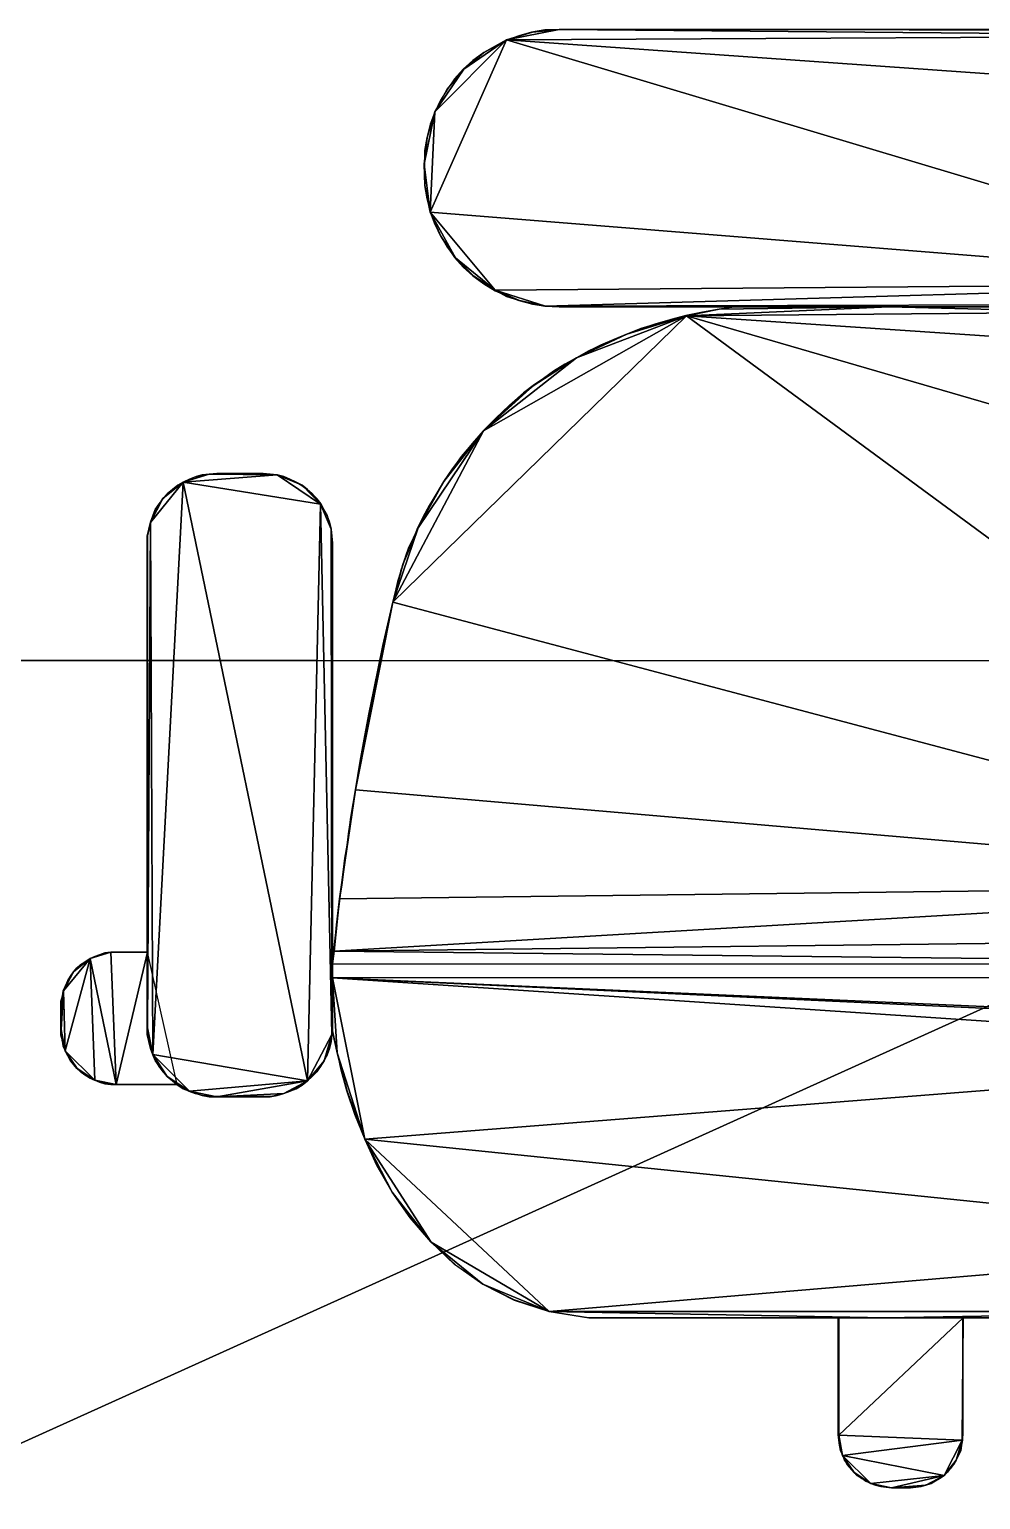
# Model space of a CAD drawing. Header units: millimetres. Extents: x 245 to 2830, y 44 to 1976.
# Drawn here: x 2295.7 to 2339.4, y 1262.9 to 1330.4 of the extents above; entities that cross this region are included whole.
import ezdxf

# ---------------------------------------------------------------- set-up
doc = ezdxf.new("R2010")
doc.units = ezdxf.units.MM
doc.layers.add('FloorPlan-page-1', color=7, linetype='Continuous')

msp = doc.modelspace()

# ---------------------------------------------------------------- linework, layer by layer
at = {"layer": 'FloorPlan-page-1', "color": 7, "true_color": 0x000000}
for p, q in [((2318.741, 1330.227), (2318.159, 1330.068)), ((2319.359, 1330.332), (2318.741, 1330.227)), ((2320.013, 1330.358), (2319.359, 1330.332)), ((2351.468, 1330.358), (2320.013, 1330.358)), ((2317.068, 1329.594), (2316.559, 1329.304)), ((2317.613, 1329.857), (2317.068, 1329.594)), ((2318.159, 1330.068), (2317.613, 1329.857)), ((2316.05, 1328.935), (2315.613, 1328.539)), ((2316.559, 1329.304), (2316.05, 1328.935)), ((2315.613, 1328.539), (2315.213, 1328.091)), ((2314.886, 1327.616), (2314.559, 1327.115)), ((2315.213, 1328.091), (2314.886, 1327.616)), ((2314.559, 1327.115), (2314.304, 1326.562)), ((2314.304, 1326.562), (2314.086, 1326.008)), ((2313.94, 1325.402), (2313.831, 1324.795)), ((2314.086, 1326.008), (2313.94, 1325.402)), ((2313.831, 1324.795), (2313.831, 1324.162)), ((2313.831, 1324.162), (2313.831, 1323.82)), ((2313.831, 1323.82), (2313.831, 1323.187)), ((2313.831, 1323.187), (2313.94, 1322.58)), ((2313.94, 1322.58), (2314.086, 1321.974)), ((2314.086, 1321.974), (2314.304, 1321.42)), ((2314.304, 1321.42), (2314.559, 1320.867)), ((2314.559, 1320.867), (2314.886, 1320.366)), ((2314.886, 1320.366), (2315.213, 1319.891)), ((2315.213, 1319.891), (2315.613, 1319.443)), ((2315.613, 1319.443), (2316.05, 1319.047)), ((2316.05, 1319.047), (2316.559, 1318.678)), ((2316.559, 1318.678), (2317.068, 1318.362)), ((2317.068, 1318.362), (2317.613, 1318.125)), ((2317.613, 1318.125), (2318.159, 1317.914)), ((2318.159, 1317.914), (2318.741, 1317.755)), ((2318.741, 1317.755), (2319.359, 1317.65)), ((2319.359, 1317.65), (2320.013, 1317.624)), ((2320.013, 1317.624), (2351.468, 1317.624)), ((2320.013, 1317.624), (2320.013, 1317.624)), ((2326.595, 1317.386), (2325.832, 1317.228)), ((2327.359, 1317.518), (2326.595, 1317.386)), ((2328.159, 1317.624), (2327.359, 1317.518)), ((2335.177, 1317.624), (2328.159, 1317.624)), ((2343.214, 1317.624), (2335.177, 1317.624)), ((2324.45, 1316.833), (2323.759, 1316.622)), ((2325.141, 1317.044), (2324.45, 1316.833)), ((2325.832, 1317.228), (2325.141, 1317.044)), ((2322.522, 1316.121), (2321.904, 1315.857)), ((2323.141, 1316.384), (2322.522, 1316.121)), ((2323.759, 1316.622), (2323.141, 1316.384)), ((2320.813, 1315.277), (2320.268, 1314.987)), ((2321.359, 1315.593), (2320.813, 1315.277)), ((2321.904, 1315.857), (2321.359, 1315.593)), ((2319.759, 1314.671), (2319.286, 1314.328)), ((2320.268, 1314.987), (2319.759, 1314.671)), ((2318.813, 1314.011), (2318.377, 1313.669)), ((2319.286, 1314.328), (2318.813, 1314.011)), ((2318.377, 1313.669), (2317.722, 1313.089)), ((2317.722, 1313.089), (2317.104, 1312.509)), ((2316.522, 1311.928), (2316.013, 1311.348)), ((2317.104, 1312.509), (2316.522, 1311.928)), ((2316.013, 1311.348), (2315.54, 1310.768)), ((2315.54, 1310.768), (2315.104, 1310.188)), ((2303.322, 1309.819), (2303.649, 1309.898)), ((2303.649, 1309.898), (2303.94, 1309.951)), ((2303.94, 1309.951), (2304.268, 1309.977)), ((2304.268, 1309.977), (2306.413, 1309.977)), ((2306.413, 1309.977), (2306.74, 1309.951)), ((2306.74, 1309.951), (2307.068, 1309.898)), ((2307.068, 1309.898), (2307.359, 1309.819)), ((2315.104, 1310.188), (2314.704, 1309.608)), ((2302.013, 1309.028), (2302.268, 1309.239)), ((2302.268, 1309.239), (2302.486, 1309.424)), ((2302.486, 1309.424), (2302.777, 1309.582)), ((2302.777, 1309.582), (2303.031, 1309.714)), ((2303.031, 1309.714), (2303.322, 1309.819)), ((2307.359, 1309.819), (2307.649, 1309.714)), ((2307.649, 1309.714), (2307.94, 1309.582)), ((2307.94, 1309.582), (2308.195, 1309.424)), ((2308.195, 1309.424), (2308.449, 1309.239)), ((2308.449, 1309.239), (2308.668, 1309.028)), ((2314.704, 1309.608), (2314.377, 1309.055)), ((2301.468, 1308.316), (2301.649, 1308.58)), ((2301.649, 1308.58), (2301.831, 1308.817)), ((2301.831, 1308.817), (2302.013, 1309.028)), ((2308.668, 1309.028), (2308.886, 1308.817)), ((2308.886, 1308.817), (2309.068, 1308.58)), ((2309.068, 1308.58), (2309.213, 1308.316)), ((2314.377, 1309.055), (2314.05, 1308.501)), ((2301.249, 1307.736), (2301.358, 1308.026)), ((2301.358, 1308.026), (2301.468, 1308.316)), ((2309.213, 1308.316), (2309.359, 1308.026)), ((2309.359, 1308.026), (2309.468, 1307.736)), ((2313.759, 1307.974), (2313.504, 1307.473)), ((2314.05, 1308.501), (2313.759, 1307.974)), ((2301.104, 1307.104), (2301.177, 1307.42)), ((2301.177, 1307.42), (2301.249, 1307.736)), ((2309.468, 1307.736), (2309.54, 1307.42)), ((2309.54, 1307.42), (2309.577, 1307.104)), ((2313.504, 1307.473), (2313.322, 1306.998)), ((2301.104, 1306.787), (2301.104, 1307.104)), ((2301.104, 1284.534), (2301.104, 1306.787)), ((2309.577, 1307.104), (2309.613, 1306.787)), ((2309.613, 1306.787), (2309.613, 1284.534)), ((2313.104, 1306.576), (2312.959, 1306.181)), ((2313.322, 1306.998), (2313.104, 1306.576)), ((2312.959, 1306.181), (2312.85, 1305.812)), ((2312.74, 1305.495), (2312.595, 1305.021)), ((2312.85, 1305.812), (2312.74, 1305.495)), ((2312.486, 1304.546), (2312.377, 1304.071)), ((2312.595, 1305.021), (2312.486, 1304.546)), ((2312.377, 1304.071), (2312.268, 1303.57)), ((2312.268, 1303.57), (2312.159, 1303.096)), ((2312.05, 1302.595), (2311.94, 1302.094)), ((2312.159, 1303.096), (2312.05, 1302.595)), ((2311.94, 1302.094), (2311.831, 1301.593)), ((2243.067, 1301.408), (2374.705, 1301.356)), ((2311.831, 1301.593), (2311.722, 1301.092)), ((2311.613, 1300.565), (2311.504, 1300.064)), ((2311.722, 1301.092), (2311.613, 1300.565)), ((2311.504, 1300.064), (2311.395, 1299.536)), ((2311.395, 1299.536), (2311.286, 1299.009)), ((2311.177, 1298.482), (2311.104, 1297.954)), ((2311.286, 1299.009), (2311.177, 1298.482)), ((2311.104, 1297.954), (2310.995, 1297.427)), ((2310.995, 1297.427), (2310.886, 1296.768)), ((2310.886, 1296.768), (2310.777, 1296.109)), ((2310.777, 1296.109), (2310.668, 1295.476)), ((2310.668, 1295.476), (2310.559, 1294.817)), ((2310.559, 1294.817), (2310.449, 1294.184)), ((2310.449, 1294.184), (2310.34, 1293.551)), ((2310.34, 1293.551), (2310.268, 1292.919)), ((2310.268, 1292.919), (2310.159, 1292.312)), ((2310.086, 1291.679), (2310.013, 1291.073)), ((2310.159, 1292.312), (2310.086, 1291.679)), ((2310.013, 1291.073), (2309.94, 1290.466)), ((2309.94, 1290.466), (2309.868, 1289.86)), ((2309.868, 1289.86), (2309.795, 1289.254)), ((2309.795, 1289.254), (2309.722, 1288.647)), ((2309.722, 1288.647), (2309.649, 1288.067)), ((2298.267, 1287.566), (2298.449, 1287.698)), ((2298.449, 1287.698), (2298.704, 1287.804)), ((2298.704, 1287.804), (2298.922, 1287.883)), ((2298.922, 1287.883), (2299.177, 1287.962)), ((2299.177, 1287.962), (2299.395, 1287.988)), ((2299.395, 1287.988), (2299.686, 1288.014)), ((2299.686, 1288.014), (2301.104, 1288.014)), ((2309.649, 1288.067), (2309.613, 1287.487)), ((2297.577, 1286.907), (2297.722, 1287.092)), ((2297.722, 1287.092), (2297.867, 1287.276)), ((2297.867, 1287.276), (2298.049, 1287.434)), ((2298.049, 1287.434), (2298.267, 1287.566)), ((2297.249, 1286.222), (2297.358, 1286.459)), ((2297.358, 1286.459), (2297.467, 1286.696)), ((2297.467, 1286.696), (2297.577, 1286.907)), ((2309.613, 1284.534), (2309.613, 1286.828)), ((2297.14, 1285.747), (2297.213, 1285.984)), ((2297.14, 1285.483), (2297.14, 1285.747)), ((2297.213, 1285.984), (2297.249, 1286.222)), ((2297.14, 1284.455), (2297.14, 1285.483)), ((2297.14, 1284.191), (2297.14, 1284.455)), ((2301.104, 1284.218), (2301.104, 1284.534)), ((2309.613, 1284.534), (2309.577, 1284.218)), ((2309.613, 1284.402), (2309.613, 1284.534)), ((2309.686, 1284.007), (2309.613, 1284.402)), ((2297.213, 1283.928), (2297.14, 1284.191)), ((2297.249, 1283.69), (2297.213, 1283.928)), ((2297.358, 1283.453), (2297.249, 1283.69)), ((2301.177, 1283.901), (2301.104, 1284.218)), ((2301.249, 1283.585), (2301.177, 1283.901)), ((2301.358, 1283.295), (2301.249, 1283.585)), ((2309.468, 1283.585), (2309.359, 1283.295)), ((2309.54, 1283.901), (2309.468, 1283.585)), ((2309.577, 1284.218), (2309.54, 1283.901)), ((2309.831, 1283.374), (2309.686, 1284.007)), ((2297.467, 1283.242), (2297.358, 1283.453)), ((2297.577, 1283.031), (2297.467, 1283.242)), ((2297.722, 1282.847), (2297.577, 1283.031)), ((2301.468, 1283.031), (2301.358, 1283.295)), ((2301.649, 1282.768), (2301.468, 1283.031)), ((2309.213, 1283.031), (2309.068, 1282.768)), ((2309.359, 1283.295), (2309.213, 1283.031)), ((2310.013, 1282.583), (2309.831, 1283.374)), ((2297.867, 1282.662), (2297.722, 1282.847)), ((2298.049, 1282.504), (2297.867, 1282.662)), ((2298.267, 1282.346), (2298.049, 1282.504)), ((2298.449, 1282.214), (2298.267, 1282.346)), ((2298.704, 1282.108), (2298.449, 1282.214)), ((2301.831, 1282.53), (2301.649, 1282.768)), ((2302.013, 1282.293), (2301.831, 1282.53)), ((2302.268, 1282.082), (2302.013, 1282.293)), ((2308.668, 1282.293), (2308.449, 1282.082)), ((2308.886, 1282.53), (2308.668, 1282.293)), ((2309.068, 1282.768), (2308.886, 1282.53)), ((2310.268, 1281.634), (2310.013, 1282.583)), ((2298.922, 1282.029), (2298.704, 1282.108)), ((2299.177, 1281.977), (2298.922, 1282.029)), ((2299.395, 1281.924), (2299.177, 1281.977)), ((2299.686, 1281.924), (2299.395, 1281.924)), ((2302.486, 1281.924), (2299.686, 1281.924)), ((2302.486, 1281.898), (2302.268, 1282.082)), ((2302.777, 1281.739), (2302.486, 1281.898)), ((2303.031, 1281.607), (2302.777, 1281.739)), ((2303.322, 1281.502), (2303.031, 1281.607)), ((2307.649, 1281.607), (2307.359, 1281.502)), ((2307.94, 1281.739), (2307.649, 1281.607)), ((2308.195, 1281.898), (2307.94, 1281.739)), ((2308.449, 1282.082), (2308.195, 1281.898)), ((2310.631, 1280.553), (2310.268, 1281.634)), ((2303.649, 1281.423), (2303.322, 1281.502)), ((2303.94, 1281.37), (2303.649, 1281.423)), ((2304.268, 1281.37), (2303.94, 1281.37)), ((2306.413, 1281.37), (2304.268, 1281.37)), ((2306.74, 1281.37), (2306.413, 1281.37)), ((2306.413, 1281.37), (2306.413, 1281.37)), ((2307.068, 1281.423), (2306.74, 1281.37)), ((2307.359, 1281.502), (2307.068, 1281.423)), ((2311.104, 1279.393), (2310.631, 1280.553)), ((2311.65, 1278.206), (2311.104, 1279.393)), ((2312.34, 1276.993), (2311.65, 1278.206)), ((2313.177, 1275.807), (2312.34, 1276.993)), ((2314.122, 1274.7), (2313.177, 1275.807)), ((2315.213, 1273.671), (2314.122, 1274.7)), ((2316.486, 1272.775), (2315.213, 1273.671)), ((2317.941, 1272.037), (2316.486, 1272.775)), ((2319.541, 1271.509), (2317.941, 1272.037)), ((2321.359, 1271.219), (2319.541, 1271.509)), ((2334.995, 1271.219), (2321.359, 1271.219)), ((2332.814, 1265.841), (2332.814, 1271.219)), ((2332.814, 1271.219), (2338.523, 1271.219)), ((2349.977, 1271.219), (2334.995, 1271.219)), ((2338.523, 1271.219), (2338.523, 1265.841)), ((2332.85, 1265.603), (2332.814, 1265.841)), ((2332.886, 1265.366), (2332.85, 1265.603)), ((2332.923, 1265.129), (2332.886, 1265.366)), ((2338.486, 1265.366), (2338.414, 1265.129)), ((2338.523, 1265.603), (2338.486, 1265.366)), ((2338.523, 1265.841), (2338.523, 1265.603)), ((2333.032, 1264.891), (2332.923, 1265.129)), ((2333.104, 1264.68), (2333.032, 1264.891)), ((2333.25, 1264.496), (2333.104, 1264.68)), ((2338.232, 1264.68), (2338.123, 1264.496)), ((2338.341, 1264.891), (2338.232, 1264.68)), ((2338.414, 1265.129), (2338.341, 1264.891)), ((2333.395, 1264.311), (2333.25, 1264.496)), ((2333.541, 1264.127), (2333.395, 1264.311)), ((2333.686, 1263.969), (2333.541, 1264.127)), ((2337.832, 1264.127), (2337.65, 1263.969)), ((2337.977, 1264.311), (2337.832, 1264.127)), ((2338.123, 1264.496), (2337.977, 1264.311)), ((2333.904, 1263.837), (2333.686, 1263.969)), ((2334.086, 1263.705), (2333.904, 1263.837)), ((2334.304, 1263.626), (2334.086, 1263.705)), ((2334.523, 1263.547), (2334.304, 1263.626)), ((2334.741, 1263.468), (2334.523, 1263.547)), ((2334.995, 1263.441), (2334.741, 1263.468)), ((2335.25, 1263.415), (2334.995, 1263.441)), ((2336.123, 1263.415), (2335.25, 1263.415)), ((2336.377, 1263.441), (2336.123, 1263.415)), ((2336.123, 1263.415), (2336.123, 1263.415)), ((2336.595, 1263.468), (2336.377, 1263.441)), ((2336.85, 1263.547), (2336.595, 1263.468)), ((2337.068, 1263.626), (2336.85, 1263.547)), ((2337.25, 1263.705), (2337.068, 1263.626)), ((2337.468, 1263.837), (2337.25, 1263.705)), ((2337.65, 1263.969), (2337.468, 1263.837))]:
    msp.add_line(p, q, dxfattribs=at)
at = {"layer": 'FloorPlan-page-1', "color": 7, "true_color": 0xffffff}
for points in [[(2320.008, 1330.349, -0.05), (2318.783, 1330.237, -0.05), (2317.593, 1329.874, -0.05)], [(2353.315, 1330.07, -0.05), (2320.008, 1330.349, -0.05), (2317.593, 1329.874, -0.05)], [(2318.783, 1330.237, -0.05), (2318.188, 1330.07, -0.05), (2317.593, 1329.874, -0.05)], [(2320.008, 1330.349, -0.05), (2319.378, 1330.321, -0.05), (2318.783, 1330.237, -0.05)], [(2352.126, 1330.321, -0.05), (2351.496, 1330.349, -0.05), (2320.008, 1330.349, -0.05)], [(2353.315, 1330.07, -0.05), (2352.126, 1330.321, -0.05), (2320.008, 1330.349, -0.05)], [(2317.593, 1329.874, -0.05), (2314.305, 1326.575, -0.05), (2314.095, 1321.962, -0.05)], [(2317.593, 1329.874, -0.05), (2314.095, 1321.962, -0.05), (2354.96, 1318.691, -0.05)], [(2317.593, 1329.874, -0.05), (2315.634, 1328.532, -0.05), (2314.305, 1326.575, -0.05)], [(2317.593, 1329.874, -0.05), (2316.544, 1329.287, -0.05), (2315.634, 1328.532, -0.05)], [(2317.593, 1329.874, -0.05), (2317.069, 1329.594, -0.05), (2316.544, 1329.287, -0.05)], [(2356.919, 1327.106, -0.05), (2353.315, 1330.07, -0.05), (2317.593, 1329.874, -0.05)], [(2354.96, 1318.691, -0.05), (2356.919, 1327.106, -0.05), (2317.593, 1329.874, -0.05)], [(2316.544, 1329.287, -0.05), (2316.089, 1328.923, -0.05), (2315.634, 1328.532, -0.05)], [(2315.634, 1328.532, -0.05), (2314.864, 1327.609, -0.05), (2314.305, 1326.575, -0.05)], [(2315.634, 1328.532, -0.05), (2315.249, 1328.085, -0.05), (2314.864, 1327.609, -0.05)], [(2314.864, 1327.609, -0.05), (2314.585, 1327.106, -0.05), (2314.305, 1326.575, -0.05)], [(2314.305, 1326.575, -0.05), (2313.955, 1325.401, -0.05), (2313.815, 1324.171, -0.05)], [(2314.305, 1326.575, -0.05), (2313.815, 1324.171, -0.05), (2314.095, 1321.962, -0.05)], [(2314.305, 1326.575, -0.05), (2314.095, 1325.988, -0.05), (2313.955, 1325.401, -0.05)], [(2313.955, 1325.401, -0.05), (2313.85, 1324.786, -0.05), (2313.815, 1324.171, -0.05)], [(2313.815, 1324.171, -0.05), (2313.815, 1323.807, -0.05), (2313.85, 1323.192, -0.05)], [(2313.815, 1324.171, -0.05), (2313.85, 1323.192, -0.05), (2314.095, 1321.962, -0.05)], [(2313.85, 1323.192, -0.05), (2313.955, 1322.577, -0.05), (2314.095, 1321.962, -0.05)], [(2314.095, 1321.962, -0.05), (2314.305, 1321.403, -0.05), (2314.585, 1320.872, -0.05)], [(2314.095, 1321.962, -0.05), (2314.585, 1320.872, -0.05), (2315.249, 1319.866, -0.05)], [(2314.095, 1321.962, -0.05), (2315.249, 1319.866, -0.05), (2317.069, 1318.384, -0.05)], [(2314.095, 1321.962, -0.05), (2317.069, 1318.384, -0.05), (2354.96, 1318.691, -0.05)], [(2314.585, 1320.872, -0.05), (2314.864, 1320.369, -0.05), (2315.249, 1319.866, -0.05)], [(2315.249, 1319.866, -0.05), (2315.634, 1319.446, -0.05), (2316.089, 1319.027, -0.05)], [(2315.249, 1319.866, -0.05), (2316.089, 1319.027, -0.05), (2317.069, 1318.384, -0.05)], [(2316.089, 1319.027, -0.05), (2316.544, 1318.691, -0.05), (2317.069, 1318.384, -0.05)], [(2317.069, 1318.384, -0.05), (2319.378, 1317.657, -0.05), (2354.96, 1318.691, -0.05)], [(2319.378, 1317.657, -0.05), (2352.72, 1317.741, -0.05), (2354.96, 1318.691, -0.05)], [(2317.069, 1318.384, -0.05), (2317.593, 1318.104, -0.05), (2318.188, 1317.909, -0.05)], [(2317.069, 1318.384, -0.05), (2318.188, 1317.909, -0.05), (2319.378, 1317.657, -0.05)], [(2318.188, 1317.909, -0.05), (2318.783, 1317.741, -0.05), (2319.378, 1317.657, -0.05)], [(2319.378, 1317.657, -0.05), (2351.496, 1317.629, -0.05), (2352.72, 1317.741, -0.05)], [(2319.378, 1317.657, -0.05), (2320.008, 1317.629, -0.05), (2351.496, 1317.629, -0.05)], [(2335.157, 1317.629, -0.05), (2327.355, 1317.517, -0.05), (2325.85, 1317.21, -0.05)], [(2344.778, 1317.377, -0.05), (2335.157, 1317.629, -0.05), (2325.85, 1317.21, -0.05)], [(2327.355, 1317.517, -0.05), (2326.585, 1317.377, -0.05), (2325.85, 1317.21, -0.05)], [(2350.026, 1315.588, -0.05), (2344.778, 1317.377, -0.05), (2325.85, 1317.21, -0.05)], [(2335.157, 1317.629, -0.05), (2328.16, 1317.629, -0.05), (2327.355, 1317.517, -0.05)], [(2344.778, 1317.377, -0.05), (2343.204, 1317.629, -0.05), (2335.157, 1317.629, -0.05)], [(2325.85, 1317.21, -0.05), (2316.544, 1311.926, -0.05), (2312.38, 1304.07, -0.05)], [(2325.85, 1317.21, -0.05), (2312.38, 1304.07, -0.05), (2361.362, 1291.07, -0.05)], [(2325.85, 1317.21, -0.05), (2320.812, 1315.281, -0.05), (2316.544, 1311.926, -0.05)], [(2325.85, 1317.21, -0.05), (2323.121, 1316.371, -0.05), (2320.812, 1315.281, -0.05)], [(2325.85, 1317.21, -0.05), (2324.451, 1316.846, -0.05), (2323.121, 1316.371, -0.05)], [(2324.451, 1316.846, -0.05), (2323.786, 1316.623, -0.05), (2323.121, 1316.371, -0.05)], [(2325.85, 1317.21, -0.05), (2325.151, 1317.042, -0.05), (2324.451, 1316.846, -0.05)], [(2357.584, 1307.984, -0.05), (2350.026, 1315.588, -0.05), (2325.85, 1317.21, -0.05)], [(2361.362, 1291.07, -0.05), (2357.584, 1307.984, -0.05), (2325.85, 1317.21, -0.05)], [(2323.121, 1316.371, -0.05), (2321.932, 1315.868, -0.05), (2320.812, 1315.281, -0.05)], [(2323.121, 1316.371, -0.05), (2322.527, 1316.119, -0.05), (2321.932, 1315.868, -0.05)], [(2320.812, 1315.281, -0.05), (2318.818, 1313.995, -0.05), (2316.544, 1311.926, -0.05)], [(2320.812, 1315.281, -0.05), (2319.763, 1314.666, -0.05), (2318.818, 1313.995, -0.05)], [(2320.812, 1315.281, -0.05), (2320.287, 1314.973, -0.05), (2319.763, 1314.666, -0.05)], [(2321.932, 1315.868, -0.05), (2321.337, 1315.588, -0.05), (2320.812, 1315.281, -0.05)], [(2319.763, 1314.666, -0.05), (2319.308, 1314.33, -0.05), (2318.818, 1313.995, -0.05)], [(2318.818, 1313.995, -0.05), (2317.733, 1313.1, -0.05), (2316.544, 1311.926, -0.05)], [(2318.818, 1313.995, -0.05), (2318.398, 1313.659, -0.05), (2317.733, 1313.1, -0.05)], [(2317.733, 1313.1, -0.05), (2317.104, 1312.513, -0.05), (2316.544, 1311.926, -0.05)], [(2316.544, 1311.926, -0.05), (2313.535, 1307.481, -0.05), (2312.38, 1304.07, -0.05)], [(2316.544, 1311.926, -0.05), (2314.724, 1309.605, -0.05), (2313.535, 1307.481, -0.05)], [(2316.544, 1311.926, -0.05), (2315.529, 1310.752, -0.05), (2314.724, 1309.605, -0.05)], [(2316.544, 1311.926, -0.05), (2316.019, 1311.339, -0.05), (2315.529, 1310.752, -0.05)], [(2315.529, 1310.752, -0.05), (2315.109, 1310.193, -0.05), (2314.724, 1309.605, -0.05)], [(2303.948, 1309.941, -0.05), (2303.354, 1309.829, -0.05), (2302.759, 1309.578, -0.05)], [(2307.062, 1309.913, -0.05), (2303.948, 1309.941, -0.05), (2302.759, 1309.578, -0.05)], [(2309.057, 1308.571, -0.05), (2307.062, 1309.913, -0.05), (2302.759, 1309.578, -0.05)], [(2303.948, 1309.941, -0.05), (2303.634, 1309.913, -0.05), (2303.354, 1309.829, -0.05)], [(2306.433, 1309.969, -0.05), (2304.298, 1309.969, -0.05), (2303.948, 1309.941, -0.05)], [(2307.062, 1309.913, -0.05), (2306.433, 1309.969, -0.05), (2303.948, 1309.941, -0.05)], [(2307.062, 1309.913, -0.05), (2306.747, 1309.941, -0.05), (2306.433, 1309.969, -0.05)], [(2307.657, 1309.717, -0.05), (2307.377, 1309.829, -0.05), (2307.062, 1309.913, -0.05)], [(2308.217, 1309.438, -0.05), (2307.657, 1309.717, -0.05), (2307.062, 1309.913, -0.05)], [(2309.057, 1308.571, -0.05), (2308.217, 1309.438, -0.05), (2307.062, 1309.913, -0.05)], [(2302.759, 1309.578, -0.05), (2301.814, 1308.823, -0.05), (2301.254, 1307.732, -0.05)], [(2302.759, 1309.578, -0.05), (2301.254, 1307.732, -0.05), (2301.359, 1283.298, -0.05)], [(2302.759, 1309.578, -0.05), (2301.359, 1283.298, -0.05), (2308.462, 1282.096, -0.05)], [(2302.759, 1309.578, -0.05), (2302.269, 1309.242, -0.05), (2301.814, 1308.823, -0.05)], [(2302.269, 1309.242, -0.05), (2302.024, 1309.046, -0.05), (2301.814, 1308.823, -0.05)], [(2302.759, 1309.578, -0.05), (2302.514, 1309.438, -0.05), (2302.269, 1309.242, -0.05)], [(2303.354, 1309.829, -0.05), (2303.039, 1309.717, -0.05), (2302.759, 1309.578, -0.05)], [(2308.462, 1282.096, -0.05), (2309.057, 1308.571, -0.05), (2302.759, 1309.578, -0.05)], [(2308.217, 1309.438, -0.05), (2307.937, 1309.578, -0.05), (2307.657, 1309.717, -0.05)], [(2308.672, 1309.046, -0.05), (2308.462, 1309.242, -0.05), (2308.217, 1309.438, -0.05)], [(2309.057, 1308.571, -0.05), (2308.672, 1309.046, -0.05), (2308.217, 1309.438, -0.05)], [(2314.724, 1309.605, -0.05), (2314.06, 1308.487, -0.05), (2313.535, 1307.481, -0.05)], [(2314.724, 1309.605, -0.05), (2314.375, 1309.046, -0.05), (2314.06, 1308.487, -0.05)], [(2301.814, 1308.823, -0.05), (2301.499, 1308.292, -0.05), (2301.254, 1307.732, -0.05)], [(2301.814, 1308.823, -0.05), (2301.639, 1308.571, -0.05), (2301.499, 1308.292, -0.05)], [(2308.462, 1282.096, -0.05), (2309.581, 1284.221, -0.05), (2309.057, 1308.571, -0.05)], [(2309.057, 1308.571, -0.05), (2308.882, 1308.823, -0.05), (2308.672, 1309.046, -0.05)], [(2309.371, 1308.04, -0.05), (2309.232, 1308.292, -0.05), (2309.057, 1308.571, -0.05)], [(2309.546, 1307.425, -0.05), (2309.371, 1308.04, -0.05), (2309.057, 1308.571, -0.05)], [(2309.581, 1284.221, -0.05), (2309.546, 1307.425, -0.05), (2309.057, 1308.571, -0.05)], [(2301.499, 1308.292, -0.05), (2301.359, 1308.04, -0.05), (2301.254, 1307.732, -0.05)], [(2309.546, 1307.425, -0.05), (2309.476, 1307.732, -0.05), (2309.371, 1308.04, -0.05)], [(2314.06, 1308.487, -0.05), (2313.78, 1307.984, -0.05), (2313.535, 1307.481, -0.05)], [(2301.254, 1307.732, -0.05), (2301.184, 1307.425, -0.05), (2301.114, 1307.117, -0.05)], [(2301.254, 1307.732, -0.05), (2301.114, 1307.117, -0.05), (2301.114, 1284.528, -0.05)], [(2301.254, 1307.732, -0.05), (2301.114, 1284.528, -0.05), (2301.359, 1283.298, -0.05)], [(2309.616, 1306.782, -0.05), (2309.581, 1307.117, -0.05), (2309.546, 1307.425, -0.05)], [(2309.581, 1284.221, -0.05), (2309.616, 1306.782, -0.05), (2309.546, 1307.425, -0.05)], [(2313.535, 1307.481, -0.05), (2312.835, 1305.803, -0.05), (2312.38, 1304.07, -0.05)], [(2313.535, 1307.481, -0.05), (2313.115, 1306.558, -0.05), (2312.835, 1305.803, -0.05)], [(2313.535, 1307.481, -0.05), (2313.325, 1307.006, -0.05), (2313.115, 1306.558, -0.05)], [(2301.114, 1307.117, -0.05), (2301.114, 1306.782, -0.05), (2301.114, 1284.528, -0.05)], [(2309.581, 1284.221, -0.05), (2309.616, 1284.528, -0.05), (2309.616, 1306.782, -0.05)], [(2313.115, 1306.558, -0.05), (2312.975, 1306.167, -0.05), (2312.835, 1305.803, -0.05)], [(2312.835, 1305.803, -0.05), (2312.625, 1305.021, -0.05), (2312.38, 1304.07, -0.05)], [(2312.835, 1305.803, -0.05), (2312.73, 1305.496, -0.05), (2312.625, 1305.021, -0.05)], [(2312.625, 1305.021, -0.05), (2312.485, 1304.545, -0.05), (2312.38, 1304.07, -0.05)], [(2312.38, 1304.07, -0.05), (2311.506, 1300.044, -0.05), (2310.666, 1295.459, -0.05)], [(2312.38, 1304.07, -0.05), (2310.666, 1295.459, -0.05), (2361.362, 1291.07, -0.05)], [(2312.38, 1304.07, -0.05), (2311.926, 1302.085, -0.05), (2311.506, 1300.044, -0.05)], [(2312.38, 1304.07, -0.05), (2312.17, 1303.092, -0.05), (2311.926, 1302.085, -0.05)], [(2312.38, 1304.07, -0.05), (2312.275, 1303.567, -0.05), (2312.17, 1303.092, -0.05)], [(2312.17, 1303.092, -0.05), (2312.03, 1302.588, -0.05), (2311.926, 1302.085, -0.05)], [(2311.926, 1302.085, -0.05), (2311.716, 1301.079, -0.05), (2311.506, 1300.044, -0.05)], [(2311.926, 1302.085, -0.05), (2311.821, 1301.582, -0.05), (2311.716, 1301.079, -0.05)], [(2374.727, 1301.358, -0.05), (2243.071, 1301.414, -0.05), (2243.036, 1241.839, -0.05)], [(2243.036, 1241.839, -0.05), (2374.692, 1241.783, -0.05), (2374.727, 1301.358, -0.05)], [(2311.716, 1301.079, -0.05), (2311.611, 1300.576, -0.05), (2311.506, 1300.044, -0.05)], [(2311.506, 1300.044, -0.05), (2311.086, 1297.948, -0.05), (2310.666, 1295.459, -0.05)], [(2311.506, 1300.044, -0.05), (2311.296, 1299.01, -0.05), (2311.086, 1297.948, -0.05)], [(2311.506, 1300.044, -0.05), (2311.401, 1299.541, -0.05), (2311.296, 1299.01, -0.05)], [(2311.296, 1299.01, -0.05), (2311.191, 1298.479, -0.05), (2311.086, 1297.948, -0.05)], [(2311.086, 1297.948, -0.05), (2310.876, 1296.773, -0.05), (2310.666, 1295.459, -0.05)], [(2311.086, 1297.948, -0.05), (2311.016, 1297.416, -0.05), (2310.876, 1296.773, -0.05)], [(2310.876, 1296.773, -0.05), (2310.771, 1296.13, -0.05), (2310.666, 1295.459, -0.05)], [(2310.666, 1295.459, -0.05), (2310.281, 1292.915, -0.05), (2309.931, 1290.455, -0.05)], [(2310.666, 1295.459, -0.05), (2309.931, 1290.455, -0.05), (2361.362, 1291.07, -0.05)], [(2310.666, 1295.459, -0.05), (2310.456, 1294.201, -0.05), (2310.281, 1292.915, -0.05)], [(2310.666, 1295.459, -0.05), (2310.561, 1294.816, -0.05), (2310.456, 1294.201, -0.05)], [(2310.456, 1294.201, -0.05), (2310.351, 1293.558, -0.05), (2310.281, 1292.915, -0.05)], [(2310.281, 1292.915, -0.05), (2310.106, 1291.685, -0.05), (2309.931, 1290.455, -0.05)], [(2310.281, 1292.915, -0.05), (2310.176, 1292.3, -0.05), (2310.106, 1291.685, -0.05)], [(2310.106, 1291.685, -0.05), (2310.036, 1291.07, -0.05), (2309.931, 1290.455, -0.05)], [(2309.686, 1288.051, -0.05), (2361.642, 1288.666, -0.05), (2361.362, 1291.07, -0.05)], [(2309.931, 1290.455, -0.05), (2309.686, 1288.051, -0.05), (2361.362, 1291.07, -0.05)], [(2309.931, 1290.455, -0.05), (2309.791, 1289.253, -0.05), (2309.686, 1288.051, -0.05)], [(2309.931, 1290.455, -0.05), (2309.861, 1289.84, -0.05), (2309.791, 1289.253, -0.05)], [(2309.791, 1289.253, -0.05), (2309.721, 1288.666, -0.05), (2309.686, 1288.051, -0.05)], [(2309.686, 1288.051, -0.05), (2361.747, 1287.464, -0.05), (2361.642, 1288.666, -0.05)], [(2298.49, 1287.716, -0.05), (2297.721, 1287.1, -0.05), (2297.266, 1286.234, -0.05)], [(2298.49, 1287.716, -0.05), (2297.266, 1286.234, -0.05), (2297.336, 1283.466, -0.05)], [(2297.336, 1283.466, -0.05), (2298.7, 1282.124, -0.05), (2298.49, 1287.716, -0.05)], [(2298.49, 1287.716, -0.05), (2298.071, 1287.436, -0.05), (2297.721, 1287.1, -0.05)], [(2298.49, 1287.716, -0.05), (2298.281, 1287.576, -0.05), (2298.071, 1287.436, -0.05)], [(2299.435, 1287.995, -0.05), (2298.91, 1287.883, -0.05), (2298.49, 1287.716, -0.05)], [(2299.68, 1281.929, -0.05), (2299.435, 1287.995, -0.05), (2298.49, 1287.716, -0.05)], [(2298.91, 1287.883, -0.05), (2298.7, 1287.799, -0.05), (2298.49, 1287.716, -0.05)], [(2298.7, 1282.124, -0.05), (2299.68, 1281.929, -0.05), (2298.49, 1287.716, -0.05)], [(2299.435, 1287.995, -0.05), (2299.155, 1287.967, -0.05), (2298.91, 1287.883, -0.05)], [(2301.114, 1287.995, -0.05), (2299.68, 1287.995, -0.05), (2299.435, 1287.995, -0.05)], [(2299.68, 1281.929, -0.05), (2301.114, 1287.995, -0.05), (2299.435, 1287.995, -0.05)], [(2299.68, 1281.929, -0.05), (2302.479, 1281.929, -0.05), (2301.114, 1287.995, -0.05)], [(2309.686, 1288.051, -0.05), (2309.616, 1287.464, -0.05), (2361.747, 1287.464, -0.05)], [(2297.721, 1287.1, -0.05), (2297.476, 1286.681, -0.05), (2297.266, 1286.234, -0.05)], [(2297.721, 1287.1, -0.05), (2297.581, 1286.905, -0.05), (2297.476, 1286.681, -0.05)], [(2298.071, 1287.436, -0.05), (2297.896, 1287.268, -0.05), (2297.721, 1287.1, -0.05)], [(2297.476, 1286.681, -0.05), (2297.336, 1286.457, -0.05), (2297.266, 1286.234, -0.05)], [(2361.747, 1284.528, -0.05), (2361.747, 1286.821, -0.05), (2309.616, 1286.821, -0.05)], [(2309.616, 1286.821, -0.05), (2309.616, 1284.528, -0.05), (2309.616, 1284.389, -0.05)], [(2361.747, 1284.389, -0.05), (2361.747, 1284.528, -0.05), (2309.616, 1286.821, -0.05)], [(2309.616, 1286.821, -0.05), (2309.616, 1284.389, -0.05), (2309.826, 1283.382, -0.05)], [(2361.537, 1283.382, -0.05), (2361.747, 1284.389, -0.05), (2309.616, 1286.821, -0.05)], [(2309.616, 1286.821, -0.05), (2309.826, 1283.382, -0.05), (2311.086, 1279.412, -0.05)], [(2361.537, 1283.382, -0.05), (2309.616, 1286.821, -0.05), (2311.086, 1279.412, -0.05)], [(2297.266, 1286.234, -0.05), (2297.196, 1285.982, -0.05), (2297.161, 1285.731, -0.05)], [(2297.266, 1286.234, -0.05), (2297.161, 1285.731, -0.05), (2297.161, 1284.445, -0.05)], [(2297.266, 1286.234, -0.05), (2297.161, 1284.445, -0.05), (2297.336, 1283.466, -0.05)], [(2297.161, 1285.731, -0.05), (2297.161, 1285.479, -0.05), (2297.161, 1284.445, -0.05)], [(2297.161, 1284.445, -0.05), (2297.161, 1284.193, -0.05), (2297.196, 1283.941, -0.05)], [(2297.161, 1284.445, -0.05), (2297.196, 1283.941, -0.05), (2297.336, 1283.466, -0.05)], [(2301.114, 1284.528, -0.05), (2301.114, 1284.221, -0.05), (2301.184, 1283.913, -0.05)], [(2301.114, 1284.528, -0.05), (2301.184, 1283.913, -0.05), (2301.359, 1283.298, -0.05)], [(2309.616, 1284.389, -0.05), (2309.686, 1283.997, -0.05), (2309.826, 1283.382, -0.05)], [(2297.196, 1283.941, -0.05), (2297.266, 1283.69, -0.05), (2297.336, 1283.466, -0.05)], [(2301.184, 1283.913, -0.05), (2301.254, 1283.606, -0.05), (2301.359, 1283.298, -0.05)], [(2308.462, 1282.096, -0.05), (2309.232, 1283.019, -0.05), (2309.581, 1284.221, -0.05)], [(2309.232, 1283.019, -0.05), (2309.476, 1283.606, -0.05), (2309.581, 1284.221, -0.05)], [(2309.232, 1283.019, -0.05), (2309.371, 1283.298, -0.05), (2309.476, 1283.606, -0.05)], [(2309.476, 1283.606, -0.05), (2309.546, 1283.913, -0.05), (2309.581, 1284.221, -0.05)], [(2297.336, 1283.466, -0.05), (2297.476, 1283.242, -0.05), (2297.581, 1283.019, -0.05)], [(2297.336, 1283.466, -0.05), (2297.581, 1283.019, -0.05), (2297.896, 1282.655, -0.05)], [(2297.336, 1283.466, -0.05), (2297.896, 1282.655, -0.05), (2298.7, 1282.124, -0.05)], [(2297.581, 1283.019, -0.05), (2297.721, 1282.851, -0.05), (2297.896, 1282.655, -0.05)], [(2301.359, 1283.298, -0.05), (2301.499, 1283.019, -0.05), (2301.639, 1282.767, -0.05)], [(2301.359, 1283.298, -0.05), (2301.639, 1282.767, -0.05), (2302.024, 1282.292, -0.05)], [(2301.359, 1283.298, -0.05), (2302.024, 1282.292, -0.05), (2303.039, 1281.621, -0.05)], [(2301.359, 1283.298, -0.05), (2303.039, 1281.621, -0.05), (2308.462, 1282.096, -0.05)], [(2308.462, 1282.096, -0.05), (2308.882, 1282.516, -0.05), (2309.232, 1283.019, -0.05)], [(2308.882, 1282.516, -0.05), (2309.057, 1282.767, -0.05), (2309.232, 1283.019, -0.05)], [(2309.826, 1283.382, -0.05), (2310.001, 1282.572, -0.05), (2310.281, 1281.621, -0.05)], [(2309.826, 1283.382, -0.05), (2310.281, 1281.621, -0.05), (2311.086, 1279.412, -0.05)], [(2357.234, 1274.688, -0.05), (2361.537, 1283.382, -0.05), (2311.086, 1279.412, -0.05)], [(2297.896, 1282.655, -0.05), (2298.071, 1282.488, -0.05), (2298.281, 1282.348, -0.05)], [(2297.896, 1282.655, -0.05), (2298.281, 1282.348, -0.05), (2298.7, 1282.124, -0.05)], [(2298.281, 1282.348, -0.05), (2298.49, 1282.236, -0.05), (2298.7, 1282.124, -0.05)], [(2301.639, 1282.767, -0.05), (2301.814, 1282.516, -0.05), (2302.024, 1282.292, -0.05)], [(2302.024, 1282.292, -0.05), (2302.269, 1282.096, -0.05), (2302.514, 1281.901, -0.05)], [(2302.024, 1282.292, -0.05), (2302.514, 1281.901, -0.05), (2303.039, 1281.621, -0.05)], [(2308.462, 1282.096, -0.05), (2308.672, 1282.292, -0.05), (2308.882, 1282.516, -0.05)], [(2298.7, 1282.124, -0.05), (2298.91, 1282.04, -0.05), (2299.155, 1281.956, -0.05)], [(2298.7, 1282.124, -0.05), (2299.155, 1281.956, -0.05), (2299.68, 1281.929, -0.05)], [(2299.155, 1281.956, -0.05), (2299.435, 1281.929, -0.05), (2299.68, 1281.929, -0.05)], [(2302.514, 1281.901, -0.05), (2302.759, 1281.733, -0.05), (2303.039, 1281.621, -0.05)], [(2303.039, 1281.621, -0.05), (2304.298, 1281.369, -0.05), (2308.462, 1282.096, -0.05)], [(2303.039, 1281.621, -0.05), (2303.354, 1281.509, -0.05), (2303.634, 1281.425, -0.05)], [(2303.039, 1281.621, -0.05), (2303.634, 1281.425, -0.05), (2304.298, 1281.369, -0.05)], [(2304.298, 1281.369, -0.05), (2307.377, 1281.509, -0.05), (2308.462, 1282.096, -0.05)], [(2307.377, 1281.509, -0.05), (2307.937, 1281.733, -0.05), (2308.462, 1282.096, -0.05)], [(2307.377, 1281.509, -0.05), (2307.657, 1281.621, -0.05), (2307.937, 1281.733, -0.05)], [(2307.937, 1281.733, -0.05), (2308.217, 1281.901, -0.05), (2308.462, 1282.096, -0.05)], [(2310.281, 1281.621, -0.05), (2310.631, 1280.559, -0.05), (2311.086, 1279.412, -0.05)], [(2303.634, 1281.425, -0.05), (2303.948, 1281.369, -0.05), (2304.298, 1281.369, -0.05)], [(2304.298, 1281.369, -0.05), (2306.747, 1281.369, -0.05), (2307.377, 1281.509, -0.05)], [(2304.298, 1281.369, -0.05), (2306.433, 1281.369, -0.05), (2306.747, 1281.369, -0.05)], [(2306.747, 1281.369, -0.05), (2307.062, 1281.425, -0.05), (2307.377, 1281.509, -0.05)], [(2311.086, 1279.412, -0.05), (2311.681, 1278.21, -0.05), (2312.345, 1276.98, -0.05)], [(2311.086, 1279.412, -0.05), (2312.345, 1276.98, -0.05), (2314.13, 1274.688, -0.05)], [(2311.086, 1279.412, -0.05), (2314.13, 1274.688, -0.05), (2319.553, 1271.501, -0.05)], [(2311.086, 1279.412, -0.05), (2319.553, 1271.501, -0.05), (2357.234, 1274.688, -0.05)], [(2312.345, 1276.98, -0.05), (2313.185, 1275.806, -0.05), (2314.13, 1274.688, -0.05)], [(2314.13, 1274.688, -0.05), (2315.249, 1273.653, -0.05), (2316.509, 1272.759, -0.05)], [(2314.13, 1274.688, -0.05), (2316.509, 1272.759, -0.05), (2319.553, 1271.501, -0.05)], [(2319.553, 1271.501, -0.05), (2351.811, 1271.501, -0.05), (2357.234, 1274.688, -0.05)], [(2316.509, 1272.759, -0.05), (2317.943, 1272.032, -0.05), (2319.553, 1271.501, -0.05)], [(2319.553, 1271.501, -0.05), (2321.372, 1271.221, -0.05), (2334.982, 1271.221, -0.05)], [(2319.553, 1271.501, -0.05), (2334.982, 1271.221, -0.05), (2351.811, 1271.501, -0.05)], [(2334.982, 1271.221, -0.05), (2349.991, 1271.221, -0.05), (2351.811, 1271.501, -0.05)], [(2338.551, 1271.221, -0.05), (2332.848, 1271.221, -0.05), (2332.848, 1265.826, -0.05)], [(2338.516, 1265.602, -0.05), (2338.551, 1271.221, -0.05), (2332.848, 1265.826, -0.05)], [(2338.516, 1265.602, -0.05), (2338.551, 1265.826, -0.05), (2338.551, 1271.221, -0.05)], [(2332.848, 1265.826, -0.05), (2332.848, 1265.602, -0.05), (2332.883, 1265.35, -0.05)], [(2332.848, 1265.826, -0.05), (2332.883, 1265.35, -0.05), (2333.023, 1264.903, -0.05)], [(2338.516, 1265.602, -0.05), (2332.848, 1265.826, -0.05), (2333.023, 1264.903, -0.05)], [(2332.883, 1265.35, -0.05), (2332.953, 1265.127, -0.05), (2333.023, 1264.903, -0.05)], [(2337.676, 1263.98, -0.05), (2338.516, 1265.602, -0.05), (2333.023, 1264.903, -0.05)], [(2337.676, 1263.98, -0.05), (2338.236, 1264.679, -0.05), (2338.516, 1265.602, -0.05)], [(2338.236, 1264.679, -0.05), (2338.446, 1265.127, -0.05), (2338.516, 1265.602, -0.05)], [(2338.446, 1265.127, -0.05), (2338.481, 1265.35, -0.05), (2338.516, 1265.602, -0.05)], [(2333.023, 1264.903, -0.05), (2333.128, 1264.679, -0.05), (2333.233, 1264.484, -0.05)], [(2333.023, 1264.903, -0.05), (2333.233, 1264.484, -0.05), (2333.548, 1264.12, -0.05)], [(2333.023, 1264.903, -0.05), (2333.548, 1264.12, -0.05), (2334.317, 1263.617, -0.05)], [(2333.023, 1264.903, -0.05), (2334.317, 1263.617, -0.05), (2337.676, 1263.98, -0.05)], [(2337.676, 1263.98, -0.05), (2337.991, 1264.316, -0.05), (2338.236, 1264.679, -0.05)], [(2337.991, 1264.316, -0.05), (2338.131, 1264.484, -0.05), (2338.236, 1264.679, -0.05)], [(2338.236, 1264.679, -0.05), (2338.341, 1264.903, -0.05), (2338.446, 1265.127, -0.05)], [(2333.233, 1264.484, -0.05), (2333.373, 1264.316, -0.05), (2333.548, 1264.12, -0.05)], [(2333.548, 1264.12, -0.05), (2333.722, 1263.98, -0.05), (2333.897, 1263.841, -0.05)], [(2333.548, 1264.12, -0.05), (2333.897, 1263.841, -0.05), (2334.317, 1263.617, -0.05)], [(2337.676, 1263.98, -0.05), (2337.816, 1264.12, -0.05), (2337.991, 1264.316, -0.05)], [(2333.897, 1263.841, -0.05), (2334.107, 1263.729, -0.05), (2334.317, 1263.617, -0.05)], [(2334.317, 1263.617, -0.05), (2335.262, 1263.421, -0.05), (2337.676, 1263.98, -0.05)], [(2334.317, 1263.617, -0.05), (2334.527, 1263.533, -0.05), (2334.772, 1263.477, -0.05)], [(2334.317, 1263.617, -0.05), (2334.772, 1263.477, -0.05), (2335.262, 1263.421, -0.05)], [(2334.772, 1263.477, -0.05), (2335.017, 1263.449, -0.05), (2335.262, 1263.421, -0.05)], [(2335.262, 1263.421, -0.05), (2336.836, 1263.533, -0.05), (2337.676, 1263.98, -0.05)], [(2335.262, 1263.421, -0.05), (2336.381, 1263.449, -0.05), (2336.836, 1263.533, -0.05)], [(2335.262, 1263.421, -0.05), (2336.137, 1263.421, -0.05), (2336.381, 1263.449, -0.05)], [(2336.381, 1263.449, -0.05), (2336.626, 1263.477, -0.05), (2336.836, 1263.533, -0.05)], [(2336.836, 1263.533, -0.05), (2337.291, 1263.729, -0.05), (2337.676, 1263.98, -0.05)], [(2336.836, 1263.533, -0.05), (2337.081, 1263.617, -0.05), (2337.291, 1263.729, -0.05)], [(2337.291, 1263.729, -0.05), (2337.466, 1263.841, -0.05), (2337.676, 1263.98, -0.05)]]:
    msp.add_3dface(points, dxfattribs=at)

doc.saveas('drawing.dxf')
